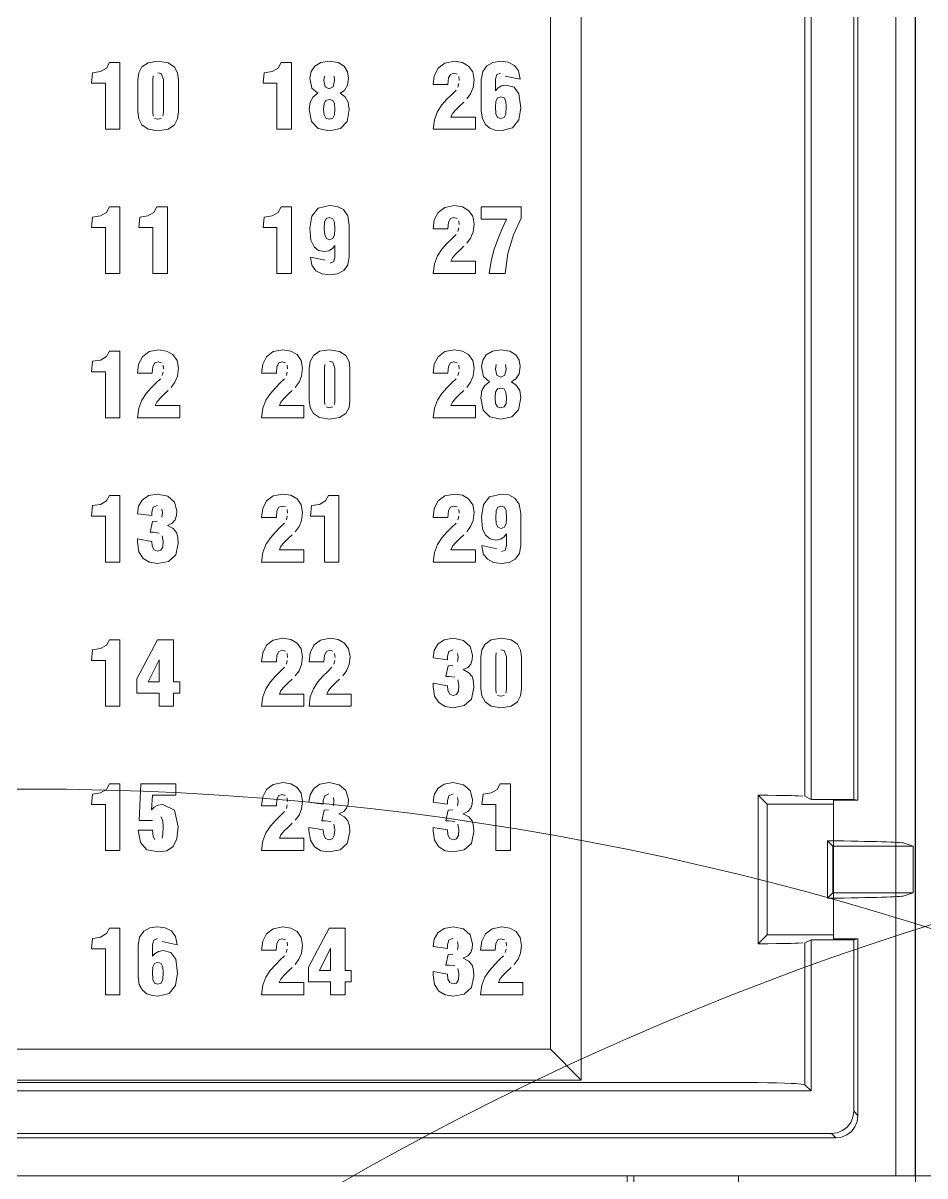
# Model space of a CAD drawing. Header units: millimetres. Extents: x -6000 to 26000, y -6000 to 26000.
# Drawn here: x 110.773 to 113.579, y -2318.069 to -2314.484 of the extents above; entities that cross this region are included whole.
import ezdxf

# ---------------------------------------------------------------- set-up
doc = ezdxf.new("R2010")
doc.units = ezdxf.units.MM
doc.header["$MEASUREMENT"] = 0
doc.layers.add('Чертеж и Рисунок_Ном._пера__7', color=7, linetype='Continuous', lineweight=15)

msp = doc.modelspace()

# ---------------------------------------------------------------- linework, layer by layer
at = {"layer": 'Чертеж и Рисунок_Ном._пера__7', "color": 7, "linetype": 'Continuous', "lineweight": 15}
for p, q in [((113.4891, -2318.069), (113.4891, -2311.4724)), ((113.5487, -2311.4724), (113.5487, -2318.069)), ((113.5494, -2311.4724), (113.5494, -2318.069)), ((113.5494, -2318.0272), (113.5494, -2311.4727)), ((113.2247, -2316.8979), (113.2247, -2312.3121)), ((113.3574, -2316.8979), (113.3574, -2312.3121)), ((113.3708, -2312.3094), (113.3708, -2316.9005)), ((113.2055, -2316.8883), (113.2055, -2312.3217)), ((112.4136, -2317.6751), (112.4136, -2313.7799)), ((112.5099, -2313.8763), (112.5099, -2317.7715)), ((113.0607, -2316.8849), (113.0885, -2316.9128)), ((113.0607, -2317.3471), (113.0607, -2316.8849)), ((113.2247, -2316.8979), (113.2055, -2316.8883)), ((113.3574, -2316.8979), (113.2247, -2316.8979)), ((113.2943, -2316.9005), (113.2943, -2316.9128)), ((113.3708, -2316.9005), (113.2943, -2316.9005)), ((113.3708, -2316.9005), (113.3574, -2316.8979)), ((113.0885, -2317.3192), (113.0885, -2316.9128)), ((113.0885, -2316.9128), (113.2943, -2316.9128)), ((113.2943, -2317.3192), (113.2943, -2316.9128)), ((113.2763, -2317.0266), (113.2763, -2317.2054)), ((113.2763, -2317.0266), (113.293, -2317.0433)), ((113.293, -2317.0433), (113.293, -2317.1887)), ((113.5421, -2317.0433), (113.293, -2317.0433)), ((113.5421, -2317.0433), (113.5143, -2317.0341)), ((113.5421, -2317.0433), (113.5421, -2317.1887)), ((113.2763, -2317.2054), (113.293, -2317.1887)), ((113.293, -2317.1887), (113.5421, -2317.1887)), ((113.5143, -2317.198), (113.5421, -2317.1887)), ((113.0607, -2317.3471), (113.0885, -2317.3192)), ((113.0885, -2317.3192), (113.2943, -2317.3192)), ((113.2247, -2317.3342), (113.2055, -2317.3438)), ((113.3574, -2317.3342), (113.2247, -2317.3342)), ((113.2247, -2317.8046), (113.2247, -2317.3342)), ((113.2943, -2317.3315), (113.2943, -2317.3192)), ((113.3708, -2317.3315), (113.2943, -2317.3315)), ((113.3708, -2317.3315), (113.3574, -2317.3342)), ((113.3574, -2317.868), (113.3574, -2317.3342)), ((113.3708, -2317.3315), (113.3708, -2317.8814)), ((113.2055, -2317.7854), (113.2055, -2317.3438)), ((109.0416, -2317.6751), (112.4136, -2317.6751)), ((112.4136, -2317.6751), (112.5099, -2317.7715)), ((112.997, -2317.7784), (108.4582, -2317.7784)), ((112.5099, -2317.7715), (108.9453, -2317.7715)), ((113.2055, -2317.7854), (113.2247, -2317.8046)), ((108.2305, -2317.8046), (113.2247, -2317.8046)), ((113.3708, -2317.8814), (113.3574, -2317.868)), ((108.1671, -2317.9373), (113.2881, -2317.9373)), ((113.3015, -2317.9507), (113.2881, -2317.9373)), ((113.3015, -2317.9507), (108.1537, -2317.9507)), ((107.9661, -2318.069), (113.4891, -2318.069)), ((112.8379, -2318.069), (108.6173, -2318.069)), ((108.6202, -2318.069), (112.6521, -2318.069)), ((112.6521, -2318.069), (112.6521, -2318.4237)), ((112.673, -2318.4098), (112.673, -2318.069)), ((112.8379, -2318.069), (112.9991, -2318.069)), ((112.9991, -2318.069), (113.5114, -2318.069)), ((112.9991, -2318.4098), (112.9991, -2318.069)), ((113.5114, -2318.069), (113.5494, -2318.069)), ((113.5494, -2318.069), (113.5143, -2318.069)), ((113.5487, -2318.069), (119.0716, -2318.069)), ((113.5494, -2318.069), (113.5494, -2334.5019))]:
    msp.add_line(p, q, dxfattribs=at)
at = {"layer": 'Чертеж и Рисунок_Ном._пера__7', "color": 7, "linetype": 'Continuous', "lineweight": 15, "flags": 128}
for points in [[(111.0289, -2314.8139), (111.0743, -2314.8139), (111.0743, -2314.6069), (111.0419, -2314.6069), (111.0325, -2314.6239)], [(111.1619, -2314.6074), (111.1427, -2314.6204)], [(111.1923, -2314.6025), (111.1619, -2314.6074)], [(111.224, -2314.6074), (111.1923, -2314.6025)], [(111.2436, -2314.6205), (111.224, -2314.6074)], [(111.5627, -2314.8139), (111.6081, -2314.8139), (111.6081, -2314.6069), (111.5757, -2314.6069), (111.5663, -2314.6239)], [(111.6993, -2314.6067), (111.6805, -2314.618), (111.6693, -2314.6347)], [(111.7256, -2314.6025), (111.6993, -2314.6067)], [(111.7536, -2314.6068), (111.7256, -2314.6025)], [(111.7723, -2314.6182), (111.7536, -2314.6068)], [(112.0848, -2314.6084), (112.0642, -2314.6242)], [(112.1151, -2314.6025), (112.0848, -2314.6084)], [(112.1397, -2314.6064), (112.1151, -2314.6025)], [(112.1592, -2314.6177), (112.1397, -2314.6064)], [(112.2582, -2314.6025), (112.2348, -2314.6059), (112.2158, -2314.6164)], [(112.2828, -2314.6056), (112.2582, -2314.6025)], [(112.3022, -2314.6153), (112.2828, -2314.6056)], [(111.0138, -2314.6347), (110.9889, -2314.6384), (110.9856, -2314.6711), (111.0289, -2314.6711), (111.0289, -2314.8139)], [(111.0325, -2314.6239), (111.0138, -2314.6347)], [(111.1326, -2314.6389), (111.1296, -2314.6605)], [(111.1427, -2314.6204), (111.1326, -2314.6389)], [(111.1918, -2314.6382), (111.2024, -2314.6407)], [(111.2024, -2314.6407), (111.2094, -2314.6596), (111.2094, -2314.7612), (111.2078, -2314.773)], [(111.2535, -2314.639), (111.2436, -2314.6205)], [(111.2535, -2314.7816), (111.2562, -2314.7601), (111.2562, -2314.6605), (111.2535, -2314.639)], [(111.5476, -2314.6347), (111.5227, -2314.6384), (111.5195, -2314.6711), (111.5627, -2314.6711), (111.5627, -2314.8139)], [(111.5663, -2314.6239), (111.5476, -2314.6347)], [(111.6693, -2314.6347), (111.6655, -2314.6549), (111.6717, -2314.6859)], [(111.7827, -2314.635), (111.7723, -2314.6182)], [(111.7859, -2314.6549), (111.7827, -2314.635)], [(112.0525, -2314.6474), (112.0488, -2314.6753), (112.0948, -2314.6753), (112.0967, -2314.6546), (112.1028, -2314.6433)], [(112.0642, -2314.6242), (112.0525, -2314.6474)], [(112.1028, -2314.6433), (112.113, -2314.6399)], [(112.113, -2314.6399), (112.1233, -2314.6427)], [(112.172, -2314.6358), (112.1592, -2314.6177)], [(112.1766, -2314.6602), (112.172, -2314.6358)], [(112.2031, -2314.6343), (112.1984, -2314.6602), (112.1984, -2314.7577), (112.202, -2314.782)], [(112.2158, -2314.6164), (112.2031, -2314.6343)], [(112.2432, -2314.6944), (112.2432, -2314.6582), (112.2468, -2314.6442)], [(112.2468, -2314.6442), (112.2582, -2314.6393)], [(112.2728, -2314.6485), (112.3194, -2314.6582), (112.3149, -2314.6326)], [(112.3149, -2314.6326), (112.3022, -2314.6153)], [(111.1296, -2314.6605), (111.1296, -2314.7601), (111.1326, -2314.7817), (111.1427, -2314.8004)], [(111.1775, -2314.773), (111.1764, -2314.7612), (111.1764, -2314.6596), (111.1775, -2314.6479)], [(111.7132, -2314.6818), (111.7091, -2314.6629), (111.711, -2314.6485)], [(111.7405, -2314.6485), (111.7423, -2314.6629), (111.7382, -2314.6818)], [(111.7728, -2314.6932), (111.7823, -2314.6774)], [(111.7823, -2314.6774), (111.7859, -2314.6549)], [(112.1289, -2314.6718), (112.1259, -2314.6829)], [(112.1284, -2314.6504), (112.1298, -2314.662)], [(112.1735, -2314.6845), (112.1766, -2314.6602)], [(112.2619, -2314.6789), (112.251, -2314.6853), (112.2432, -2314.6944)], [(112.2764, -2314.6764), (112.2619, -2314.6789)], [(112.3006, -2314.6829), (112.2764, -2314.6764)], [(111.6902, -2314.7021), (111.6754, -2314.7132), (111.6662, -2314.7296)], [(111.6717, -2314.6859), (111.6902, -2314.7021)], [(111.7382, -2314.6818), (111.7256, -2314.6882), (111.7132, -2314.6818)], [(111.7591, -2314.7021), (111.7728, -2314.6932)], [(111.7747, -2314.7132), (111.7591, -2314.7021)], [(111.7846, -2314.7295), (111.7747, -2314.7132)], [(112.1071, -2314.7057), (112.0918, -2314.7207)], [(112.1201, -2314.6926), (112.1071, -2314.7057)], [(112.1537, -2314.7197), (112.1654, -2314.7036)], [(112.1654, -2314.7036), (112.1735, -2314.6845)], [(112.2432, -2314.7445), (112.2443, -2314.7272), (112.2492, -2314.7164), (112.2594, -2314.7127), (112.2698, -2314.7164)], [(112.2698, -2314.7164), (112.275, -2314.7274)], [(112.3159, -2314.7036), (112.3006, -2314.6829)], [(112.3151, -2314.7851), (112.3212, -2314.7471), (112.3159, -2314.7036)], [(111.6662, -2314.7296), (111.6631, -2314.753), (111.6702, -2314.7899)], [(111.7079, -2314.7524), (111.7094, -2314.7343)], [(111.7094, -2314.7696), (111.7079, -2314.7524)], [(111.7094, -2314.7343), (111.7148, -2314.7245), (111.7256, -2314.7215)], [(111.7256, -2314.7215), (111.7362, -2314.7245)], [(111.7362, -2314.7245), (111.7417, -2314.7344), (111.7432, -2314.7524)], [(111.7432, -2314.7524), (111.7418, -2314.7696)], [(111.781, -2314.7898), (111.788, -2314.7524), (111.7846, -2314.7295)], [(112.0762, -2314.7384), (112.0624, -2314.7593)], [(112.0918, -2314.7207), (112.0762, -2314.7384)], [(112.1191, -2314.7531), (112.1318, -2314.7409)], [(112.1318, -2314.7409), (112.1442, -2314.7294)], [(112.2444, -2314.7661), (112.2432, -2314.7445)], [(112.275, -2314.7274), (112.2764, -2314.7447)], [(112.2764, -2314.7447), (112.2751, -2314.7666)], [(111.2024, -2314.7802), (111.1918, -2314.7827), (111.182, -2314.7802)], [(111.2436, -2314.8003), (111.2535, -2314.7816)], [(111.7148, -2314.7797), (111.7094, -2314.7696)], [(111.7364, -2314.7797), (111.7256, -2314.783), (111.7148, -2314.7797)], [(111.7418, -2314.7696), (111.7364, -2314.7797)], [(112.0488, -2314.8139), (112.1802, -2314.8139), (112.1802, -2314.776), (112.1042, -2314.776), (112.109, -2314.7651)], [(112.0526, -2314.7843), (112.0488, -2314.8139)], [(112.0624, -2314.7593), (112.0526, -2314.7843)], [(112.109, -2314.7651), (112.1191, -2314.7531)], [(112.202, -2314.782), (112.2116, -2314.7993)], [(112.2493, -2314.7774), (112.2444, -2314.7661)], [(112.2594, -2314.7807), (112.2493, -2314.7774)], [(112.27, -2314.7776), (112.2594, -2314.7807)], [(112.2751, -2314.7666), (112.27, -2314.7776)], [(112.2953, -2314.8096), (112.3151, -2314.7851)], [(111.1427, -2314.8004), (111.1619, -2314.8135)], [(111.1619, -2314.8135), (111.1923, -2314.8184)], [(111.1923, -2314.8184), (111.224, -2314.8134)], [(111.224, -2314.8134), (111.2436, -2314.8003)], [(111.6702, -2314.7899), (111.6911, -2314.8114)], [(111.6911, -2314.8114), (111.7256, -2314.8184)], [(111.7256, -2314.8184), (111.7601, -2314.8114)], [(111.7601, -2314.8114), (111.781, -2314.7898)], [(112.2116, -2314.7993), (112.2255, -2314.8105), (112.242, -2314.8165), (112.2594, -2314.8184)], [(112.2594, -2314.8184), (112.2953, -2314.8096)], [(111.0325, -2315.0725), (111.0138, -2315.0833)], [(111.0289, -2315.2626), (111.0743, -2315.2626), (111.0743, -2315.0555), (111.0419, -2315.0555), (111.0325, -2315.0725)], [(111.18, -2315.0725), (111.1613, -2315.0833)], [(111.1764, -2315.2626), (111.2218, -2315.2626), (111.2218, -2315.0555), (111.1894, -2315.0555), (111.18, -2315.0725)], [(111.5663, -2315.0725), (111.5476, -2315.0833)], [(111.5627, -2315.2626), (111.6081, -2315.2626), (111.6081, -2315.0555), (111.5757, -2315.0555), (111.5663, -2315.0725)], [(111.7264, -2315.0511), (111.6909, -2315.0597), (111.6713, -2315.084)], [(111.7501, -2315.0541), (111.7264, -2315.0511)], [(111.783, -2315.0828), (111.7697, -2315.064), (111.7501, -2315.0541)], [(112.0642, -2315.0728), (112.0525, -2315.096)], [(112.0848, -2315.057), (112.0642, -2315.0728)], [(112.1151, -2315.0511), (112.0848, -2315.057)], [(112.1397, -2315.055), (112.1151, -2315.0511)], [(112.1592, -2315.0663), (112.1397, -2315.055)], [(112.172, -2315.0844), (112.1592, -2315.0663)], [(112.2987, -2315.1424), (112.3227, -2315.09), (112.3227, -2315.0555), (112.1978, -2315.0555), (112.1978, -2315.0935), (112.2776, -2315.0935), (112.2618, -2315.1274)], [(111.0138, -2315.0833), (110.9889, -2315.0871), (110.9856, -2315.1197), (111.0289, -2315.1197), (111.0289, -2315.2626)], [(111.1613, -2315.0833), (111.1364, -2315.0871), (111.1332, -2315.1197), (111.1764, -2315.1197), (111.1764, -2315.2626)], [(111.5476, -2315.0833), (111.5227, -2315.0871), (111.5195, -2315.1197), (111.5627, -2315.1197), (111.5627, -2315.2626)], [(111.6713, -2315.084), (111.6652, -2315.1218), (111.6687, -2315.1589)], [(111.71, -2315.125), (111.7111, -2315.1031)], [(111.7111, -2315.1031), (111.716, -2315.0919)], [(111.716, -2315.0919), (111.7264, -2315.0888)], [(111.7264, -2315.0888), (111.7367, -2315.0921)], [(111.7367, -2315.0921), (111.7418, -2315.1033)], [(111.7418, -2315.1033), (111.7432, -2315.125)], [(111.7833, -2315.2361), (111.788, -2315.2104), (111.788, -2315.1121), (111.783, -2315.0828)], [(112.0525, -2315.096), (112.0488, -2315.1239), (112.0948, -2315.1239), (112.0967, -2315.1032), (112.1028, -2315.0919)], [(112.1028, -2315.0919), (112.113, -2315.0885)], [(112.113, -2315.0885), (112.1233, -2315.0913)], [(112.1284, -2315.099), (112.1298, -2315.1106)], [(112.1766, -2315.1088), (112.172, -2315.0844)], [(112.1735, -2315.1331), (112.1766, -2315.1088)], [(111.7114, -2315.1427), (111.71, -2315.125)], [(111.7264, -2315.1583), (111.7165, -2315.1542), (111.7114, -2315.1427)], [(111.7418, -2315.1427), (111.7367, -2315.1542)], [(111.7432, -2315.125), (111.7418, -2315.1427)], [(112.1201, -2315.1412), (112.1071, -2315.1543)], [(112.1289, -2315.1204), (112.1259, -2315.1315)], [(112.1654, -2315.1522), (112.1735, -2315.1331)], [(112.2618, -2315.1274), (112.2486, -2315.1588)], [(112.2817, -2315.2007), (112.2987, -2315.1424)], [(111.6687, -2315.1589), (111.6784, -2315.1793)], [(111.6784, -2315.1793), (111.6925, -2315.1909)], [(111.7367, -2315.1542), (111.7264, -2315.1583)], [(111.7354, -2315.1848), (111.7432, -2315.1754), (111.7432, -2315.2113), (111.7395, -2315.2253)], [(112.0918, -2315.1694), (112.0762, -2315.187)], [(112.1071, -2315.1543), (112.0918, -2315.1694)], [(112.1318, -2315.1895), (112.1442, -2315.178)], [(112.1537, -2315.1683), (112.1654, -2315.1522)], [(112.2486, -2315.1588), (112.2379, -2315.1901)], [(111.6667, -2315.2113), (111.6712, -2315.2369), (111.6839, -2315.2542)], [(111.7133, -2315.221), (111.6667, -2315.2113)], [(111.6925, -2315.1909), (111.7097, -2315.1945)], [(111.7097, -2315.1945), (111.7244, -2315.1918)], [(111.7244, -2315.1918), (111.7354, -2315.1848)], [(112.0488, -2315.2626), (112.1802, -2315.2626), (112.1802, -2315.2246), (112.1042, -2315.2246), (112.109, -2315.2137)], [(112.0624, -2315.2079), (112.0526, -2315.2329)], [(112.0762, -2315.187), (112.0624, -2315.2079)], [(112.109, -2315.2137), (112.1191, -2315.2017)], [(112.1191, -2315.2017), (112.1318, -2315.1895)], [(112.2379, -2315.1901), (112.2295, -2315.2238)], [(112.2732, -2315.2626), (112.2817, -2315.2007)], [(111.6839, -2315.2542), (111.7033, -2315.2639)], [(111.7395, -2315.2253), (111.7279, -2315.2302)], [(111.7513, -2315.2638), (111.7704, -2315.2537)], [(111.7704, -2315.2537), (111.7833, -2315.2361)], [(112.0526, -2315.2329), (112.0488, -2315.2626)], [(112.2295, -2315.2238), (112.2235, -2315.2626), (112.2732, -2315.2626)], [(111.7033, -2315.2639), (111.7279, -2315.267), (111.7513, -2315.2638)], [(111.0289, -2315.7112), (111.0743, -2315.7112), (111.0743, -2315.5042), (111.0419, -2315.5042), (111.0325, -2315.5211)], [(111.1647, -2315.5056), (111.1441, -2315.5214)], [(111.195, -2315.4997), (111.1647, -2315.5056)], [(111.2196, -2315.5036), (111.195, -2315.4997)], [(111.2391, -2315.5149), (111.2196, -2315.5036)], [(111.551, -2315.5056), (111.5304, -2315.5214)], [(111.5813, -2315.4997), (111.551, -2315.5056)], [(111.6059, -2315.5036), (111.5813, -2315.4997)], [(111.6254, -2315.5149), (111.6059, -2315.5036)], [(111.6957, -2315.5046), (111.6765, -2315.5176)], [(111.7262, -2315.4997), (111.6957, -2315.5046)], [(111.7579, -2315.5047), (111.7262, -2315.4997)], [(111.7774, -2315.5177), (111.7579, -2315.5047)], [(112.0848, -2315.5056), (112.0642, -2315.5214)], [(112.1151, -2315.4997), (112.0848, -2315.5056)], [(112.1397, -2315.5036), (112.1151, -2315.4997)], [(112.1592, -2315.5149), (112.1397, -2315.5036)], [(112.2331, -2315.5039), (112.2143, -2315.5153), (112.2031, -2315.5319)], [(112.2594, -2315.4997), (112.2331, -2315.5039)], [(112.2874, -2315.504), (112.2594, -2315.4997)], [(112.3061, -2315.5155), (112.2874, -2315.504)], [(111.0138, -2315.5319), (110.9889, -2315.5357), (110.9856, -2315.5683), (111.0289, -2315.5683), (111.0289, -2315.7112)], [(111.0325, -2315.5211), (111.0138, -2315.5319)], [(111.1324, -2315.5446), (111.1287, -2315.5725), (111.1747, -2315.5725), (111.1766, -2315.5518), (111.1827, -2315.5405)], [(111.1441, -2315.5214), (111.1324, -2315.5446)], [(111.1827, -2315.5405), (111.1929, -2315.5371)], [(111.1929, -2315.5371), (111.2032, -2315.5399)], [(111.2519, -2315.533), (111.2391, -2315.5149)], [(111.2565, -2315.5574), (111.2519, -2315.533)], [(111.5187, -2315.5446), (111.515, -2315.5725), (111.561, -2315.5725), (111.5629, -2315.5518), (111.569, -2315.5405)], [(111.5304, -2315.5214), (111.5187, -2315.5446)], [(111.569, -2315.5405), (111.5792, -2315.5371)], [(111.5792, -2315.5371), (111.5895, -2315.5399)], [(111.6382, -2315.533), (111.6254, -2315.5149)], [(111.6428, -2315.5574), (111.6382, -2315.533)], [(111.6664, -2315.5362), (111.6634, -2315.5578)], [(111.6765, -2315.5176), (111.6664, -2315.5362)], [(111.7256, -2315.5354), (111.7362, -2315.5379)], [(111.7362, -2315.5379), (111.7432, -2315.5569), (111.7432, -2315.6584), (111.7417, -2315.6702)], [(111.7873, -2315.5362), (111.7774, -2315.5177)], [(111.7873, -2315.6788), (111.7901, -2315.6573), (111.7901, -2315.5578), (111.7873, -2315.5362)], [(112.0525, -2315.5446), (112.0488, -2315.5725), (112.0948, -2315.5725), (112.0967, -2315.5518), (112.1028, -2315.5405)], [(112.0642, -2315.5214), (112.0525, -2315.5446)], [(112.1028, -2315.5405), (112.113, -2315.5371)], [(112.113, -2315.5371), (112.1233, -2315.5399)], [(112.172, -2315.533), (112.1592, -2315.5149)], [(112.1766, -2315.5574), (112.172, -2315.533)], [(112.2031, -2315.5319), (112.1993, -2315.5521), (112.2055, -2315.5831)], [(112.3165, -2315.5322), (112.3061, -2315.5155)], [(112.3197, -2315.5521), (112.3165, -2315.5322)], [(111.2088, -2315.569), (111.2058, -2315.5801)], [(111.2083, -2315.5476), (111.2097, -2315.5592)], [(111.2534, -2315.5818), (111.2565, -2315.5574)], [(111.5951, -2315.569), (111.5921, -2315.5801)], [(111.5946, -2315.5476), (111.596, -2315.5592)], [(111.6397, -2315.5818), (111.6428, -2315.5574)], [(111.6634, -2315.5578), (111.6634, -2315.6573), (111.6664, -2315.6789), (111.6765, -2315.6976)], [(111.7113, -2315.6702), (111.7103, -2315.6584), (111.7103, -2315.5569), (111.7113, -2315.5451)], [(112.1289, -2315.569), (112.1259, -2315.5801)], [(112.1284, -2315.5476), (112.1298, -2315.5592)], [(112.1735, -2315.5818), (112.1766, -2315.5574)], [(112.247, -2315.5791), (112.2429, -2315.5601), (112.2448, -2315.5457)], [(112.2743, -2315.5457), (112.2762, -2315.5601), (112.272, -2315.5791)], [(112.3066, -2315.5904), (112.3161, -2315.5746)], [(112.3161, -2315.5746), (112.3197, -2315.5521)], [(111.187, -2315.6029), (111.1717, -2315.618)], [(111.2, -2315.5898), (111.187, -2315.6029)], [(111.2336, -2315.6169), (111.2453, -2315.6008)], [(111.2453, -2315.6008), (111.2534, -2315.5818)], [(111.5733, -2315.6029), (111.558, -2315.618)], [(111.5863, -2315.5898), (111.5733, -2315.6029)], [(111.6199, -2315.6169), (111.6316, -2315.6008)], [(111.6316, -2315.6008), (111.6397, -2315.5818)], [(112.1071, -2315.6029), (112.0918, -2315.618)], [(112.1201, -2315.5898), (112.1071, -2315.6029)], [(112.1537, -2315.6169), (112.1654, -2315.6008)], [(112.1654, -2315.6008), (112.1735, -2315.5818)], [(112.224, -2315.5993), (112.2092, -2315.6105), (112.2, -2315.6268)], [(112.2055, -2315.5831), (112.224, -2315.5993)], [(112.272, -2315.5791), (112.2594, -2315.5854), (112.247, -2315.5791)], [(112.2929, -2315.5993), (112.3066, -2315.5904)], [(112.3086, -2315.6104), (112.2929, -2315.5993)], [(112.3184, -2315.6267), (112.3086, -2315.6104)], [(111.1561, -2315.6356), (111.1423, -2315.6565)], [(111.1717, -2315.618), (111.1561, -2315.6356)], [(111.199, -2315.6503), (111.2117, -2315.6381)], [(111.2117, -2315.6381), (111.2241, -2315.6266)], [(111.5424, -2315.6356), (111.5286, -2315.6565)], [(111.558, -2315.618), (111.5424, -2315.6356)], [(111.5853, -2315.6503), (111.598, -2315.6381)], [(111.598, -2315.6381), (111.6104, -2315.6266)], [(112.0762, -2315.6356), (112.0624, -2315.6565)], [(112.0918, -2315.618), (112.0762, -2315.6356)], [(112.1191, -2315.6503), (112.1318, -2315.6381)], [(112.1318, -2315.6381), (112.1442, -2315.6266)], [(112.2, -2315.6268), (112.197, -2315.6502), (112.204, -2315.6872)], [(112.2417, -2315.6496), (112.2432, -2315.6315)], [(112.2432, -2315.6315), (112.2486, -2315.6217), (112.2594, -2315.6187)], [(112.2594, -2315.6187), (112.27, -2315.6217)], [(112.27, -2315.6217), (112.2755, -2315.6317), (112.277, -2315.6496)], [(112.3148, -2315.687), (112.3218, -2315.6496), (112.3184, -2315.6267)], [(111.1287, -2315.7112), (111.2601, -2315.7112), (111.2601, -2315.6732), (111.1841, -2315.6732), (111.1889, -2315.6623)], [(111.1325, -2315.6815), (111.1287, -2315.7112)], [(111.1423, -2315.6565), (111.1325, -2315.6815)], [(111.1889, -2315.6623), (111.199, -2315.6503)], [(111.515, -2315.7112), (111.6464, -2315.7112), (111.6464, -2315.6732), (111.5704, -2315.6732), (111.5752, -2315.6623)], [(111.5188, -2315.6815), (111.515, -2315.7112)], [(111.5286, -2315.6565), (111.5188, -2315.6815)], [(111.5752, -2315.6623), (111.5853, -2315.6503)], [(111.7362, -2315.6774), (111.7256, -2315.6799), (111.7158, -2315.6774)], [(111.7774, -2315.6975), (111.7873, -2315.6788)], [(112.0488, -2315.7112), (112.1802, -2315.7112), (112.1802, -2315.6732), (112.1042, -2315.6732), (112.109, -2315.6623)], [(112.0526, -2315.6815), (112.0488, -2315.7112)], [(112.0624, -2315.6565), (112.0526, -2315.6815)], [(112.109, -2315.6623), (112.1191, -2315.6503)], [(112.2432, -2315.6669), (112.2417, -2315.6496)], [(112.2486, -2315.677), (112.2432, -2315.6669)], [(112.2702, -2315.677), (112.2594, -2315.6802), (112.2486, -2315.677)], [(112.2756, -2315.6669), (112.2702, -2315.677)], [(112.277, -2315.6496), (112.2756, -2315.6669)], [(111.6765, -2315.6976), (111.6957, -2315.7107)], [(111.6957, -2315.7107), (111.7262, -2315.7156)], [(111.7262, -2315.7156), (111.7579, -2315.7106)], [(111.7579, -2315.7106), (111.7774, -2315.6975)], [(112.204, -2315.6872), (112.2249, -2315.7087)], [(112.2249, -2315.7087), (112.2594, -2315.7156)], [(112.2594, -2315.7156), (112.2939, -2315.7086)], [(112.2939, -2315.7086), (112.3148, -2315.687)], [(111.0325, -2315.9697), (111.0138, -2315.9805)], [(111.0289, -2316.1598), (111.0743, -2316.1598), (111.0743, -2315.9528), (111.0419, -2315.9528), (111.0325, -2315.9697)], [(111.1433, -2315.967), (111.132, -2315.9865), (111.1284, -2316.0096), (111.1732, -2316.0155)], [(111.1628, -2315.9534), (111.1433, -2315.967)], [(111.1915, -2315.9484), (111.1628, -2315.9534)], [(111.2228, -2315.955), (111.1915, -2315.9484)], [(111.2437, -2315.9734), (111.2228, -2315.955)], [(111.5304, -2315.97), (111.5187, -2315.9932)], [(111.551, -2315.9542), (111.5304, -2315.97)], [(111.5813, -2315.9484), (111.551, -2315.9542)], [(111.6059, -2315.9522), (111.5813, -2315.9484)], [(111.6254, -2315.9635), (111.6059, -2315.9522)], [(111.6382, -2315.9816), (111.6254, -2315.9635)], [(111.7138, -2315.9697), (111.6951, -2315.9805)], [(111.7103, -2316.1598), (111.7556, -2316.1598), (111.7556, -2315.9528), (111.7232, -2315.9528), (111.7138, -2315.9697)], [(112.0642, -2315.97), (112.0525, -2315.9932)], [(112.0848, -2315.9542), (112.0642, -2315.97)], [(112.1151, -2315.9484), (112.0848, -2315.9542)], [(112.1397, -2315.9522), (112.1151, -2315.9484)], [(112.1592, -2315.9635), (112.1397, -2315.9522)], [(112.172, -2315.9816), (112.1592, -2315.9635)], [(112.2602, -2315.9484), (112.2247, -2315.9569), (112.2051, -2315.9812)], [(112.2839, -2315.9513), (112.2602, -2315.9484)], [(112.3168, -2315.98), (112.3035, -2315.9613), (112.2839, -2315.9513)], [(111.0138, -2315.9805), (110.9889, -2315.9843), (110.9856, -2316.017), (111.0289, -2316.017), (111.0289, -2316.1598)], [(111.1732, -2316.0155), (111.1732, -2316.0043), (111.1779, -2315.9895)], [(111.1779, -2315.9895), (111.1906, -2315.984)], [(111.2049, -2315.9954), (111.2065, -2316.0061), (111.2049, -2316.0204)], [(111.2512, -2316.0011), (111.2437, -2315.9734)], [(111.2501, -2316.0155), (111.2512, -2316.0011)], [(111.5187, -2315.9932), (111.515, -2316.0211), (111.561, -2316.0211), (111.5629, -2316.0004), (111.569, -2315.9891)], [(111.569, -2315.9891), (111.5792, -2315.9857)], [(111.5792, -2315.9857), (111.5895, -2315.9885)], [(111.5946, -2315.9962), (111.596, -2316.0078)], [(111.6428, -2316.0061), (111.6382, -2315.9816)], [(111.6397, -2316.0304), (111.6428, -2316.0061)], [(111.6951, -2315.9805), (111.6702, -2315.9843), (111.667, -2316.017), (111.7103, -2316.017), (111.7103, -2316.1598)], [(112.0525, -2315.9932), (112.0488, -2316.0211), (112.0948, -2316.0211), (112.0967, -2316.0004), (112.1028, -2315.9891)], [(112.1028, -2315.9891), (112.113, -2315.9857)], [(112.113, -2315.9857), (112.1233, -2315.9885)], [(112.1284, -2315.9962), (112.1298, -2316.0078)], [(112.1766, -2316.0061), (112.172, -2315.9816)], [(112.1735, -2316.0304), (112.1766, -2316.0061)], [(112.2051, -2315.9812), (112.199, -2316.019), (112.2025, -2316.0561)], [(112.2438, -2316.0223), (112.2449, -2316.0003)], [(112.2449, -2316.0003), (112.2498, -2315.9891)], [(112.2498, -2315.9891), (112.2602, -2315.986)], [(112.2602, -2315.986), (112.2705, -2315.9893)], [(112.2705, -2315.9893), (112.2756, -2316.0006)], [(112.2756, -2316.0006), (112.277, -2316.0223)], [(112.3171, -2316.1334), (112.3218, -2316.1077), (112.3218, -2316.0093), (112.3168, -2315.98)], [(111.1899, -2316.033), (111.1756, -2316.034), (111.1685, -2316.0673), (111.1788, -2316.0673), (111.1965, -2316.0696)], [(111.2218, -2316.0458), (111.2368, -2316.0388)], [(111.2368, -2316.0388), (111.2458, -2316.0284)], [(111.2458, -2316.0284), (111.2501, -2316.0155)], [(111.5863, -2316.0385), (111.5733, -2316.0515)], [(111.5951, -2316.0176), (111.5921, -2316.0287)], [(111.6316, -2316.0494), (111.6397, -2316.0304)], [(112.1201, -2316.0385), (112.1071, -2316.0515)], [(112.1289, -2316.0176), (112.1259, -2316.0287)], [(112.1654, -2316.0494), (112.1735, -2316.0304)], [(112.2452, -2316.0399), (112.2438, -2316.0223)], [(112.2602, -2316.0555), (112.2503, -2316.0514), (112.2452, -2316.0399)], [(112.2756, -2316.0399), (112.2705, -2316.0514)], [(112.277, -2316.0223), (112.2756, -2316.0399)], [(111.206, -2316.078), (111.2088, -2316.095)], [(111.2395, -2316.0554), (111.2218, -2316.0458)], [(111.2498, -2316.0675), (111.2395, -2316.0554)], [(111.2545, -2316.0827), (111.2498, -2316.0675)], [(111.558, -2316.0666), (111.5424, -2316.0842)], [(111.5733, -2316.0515), (111.558, -2316.0666)], [(111.598, -2316.0867), (111.6104, -2316.0752)], [(111.6199, -2316.0655), (111.6316, -2316.0494)], [(112.0918, -2316.0666), (112.0762, -2316.0842)], [(112.1071, -2316.0515), (112.0918, -2316.0666)], [(112.1318, -2316.0867), (112.1442, -2316.0752)], [(112.1537, -2316.0655), (112.1654, -2316.0494)], [(112.2025, -2316.0561), (112.2122, -2316.0765)], [(112.2122, -2316.0765), (112.2263, -2316.0881)], [(112.2705, -2316.0514), (112.2602, -2316.0555)], [(112.2692, -2316.082), (112.277, -2316.0726), (112.277, -2316.1085), (112.2733, -2316.1225)], [(111.1748, -2316.1108), (111.1732, -2316.0959), (111.1284, -2316.0879), (111.1284, -2316.0982), (111.1331, -2316.1279)], [(111.1804, -2316.1219), (111.1748, -2316.1108)], [(111.2088, -2316.095), (111.2073, -2316.1131), (111.2017, -2316.1232)], [(111.2478, -2316.1376), (111.2556, -2316.1018)], [(111.2556, -2316.1018), (111.2545, -2316.0827)], [(111.515, -2316.1598), (111.6464, -2316.1598), (111.6464, -2316.1218), (111.5704, -2316.1218), (111.5752, -2316.1109)], [(111.5286, -2316.1052), (111.5188, -2316.1301)], [(111.5424, -2316.0842), (111.5286, -2316.1052)], [(111.5752, -2316.1109), (111.5853, -2316.0989)], [(111.5853, -2316.0989), (111.598, -2316.0867)], [(112.0488, -2316.1598), (112.1802, -2316.1598), (112.1802, -2316.1218), (112.1042, -2316.1218), (112.109, -2316.1109)], [(112.0624, -2316.1052), (112.0526, -2316.1301)], [(112.0762, -2316.0842), (112.0624, -2316.1052)], [(112.109, -2316.1109), (112.1191, -2316.0989)], [(112.1191, -2316.0989), (112.1318, -2316.0867)], [(112.2005, -2316.1085), (112.205, -2316.1341), (112.2177, -2316.1514)], [(112.2471, -2316.1183), (112.2005, -2316.1085)], [(112.2263, -2316.0881), (112.2435, -2316.0918)], [(112.2435, -2316.0918), (112.2582, -2316.089)], [(112.2582, -2316.089), (112.2692, -2316.082)], [(111.1331, -2316.1279), (111.1461, -2316.1484)], [(111.1461, -2316.1484), (111.1658, -2316.1604)], [(111.1909, -2316.1262), (111.1804, -2316.1219)], [(111.2017, -2316.1232), (111.1909, -2316.1262)], [(111.2256, -2316.1578), (111.2478, -2316.1376)], [(111.5188, -2316.1301), (111.515, -2316.1598)], [(112.0526, -2316.1301), (112.0488, -2316.1598)], [(112.2733, -2316.1225), (112.2617, -2316.1274)], [(112.2851, -2316.161), (112.3042, -2316.1509)], [(112.3042, -2316.1509), (112.3171, -2316.1334)], [(111.1658, -2316.1604), (111.1909, -2316.1642)], [(111.1909, -2316.1642), (111.2256, -2316.1578)], [(112.2177, -2316.1514), (112.2371, -2316.1611)], [(112.2371, -2316.1611), (112.2617, -2316.1642), (112.2851, -2316.161)], [(111.0288, -2316.6084), (111.0741, -2316.6084), (111.0741, -2316.4014), (111.0417, -2316.4014), (111.0323, -2316.4183)], [(111.5813, -2316.397), (111.551, -2316.4028)], [(111.6059, -2316.4008), (111.5813, -2316.397)], [(111.6254, -2316.4121), (111.6059, -2316.4008)], [(111.7288, -2316.397), (111.6985, -2316.4028)], [(111.7534, -2316.4008), (111.7288, -2316.397)], [(111.7729, -2316.4121), (111.7534, -2316.4008)], [(112.0829, -2316.402), (112.0634, -2316.4156)], [(112.1116, -2316.397), (112.0829, -2316.402)], [(112.1429, -2316.4036), (112.1116, -2316.397)], [(112.2295, -2316.4018), (112.2103, -2316.4148)], [(112.26, -2316.397), (112.2295, -2316.4018)], [(112.2917, -2316.4019), (112.26, -2316.397)], [(112.3112, -2316.4149), (112.2917, -2316.4019)], [(111.0137, -2316.4291), (110.9887, -2316.4329), (110.9855, -2316.4656), (111.0288, -2316.4656), (111.0288, -2316.6084)], [(111.0323, -2316.4183), (111.0137, -2316.4291)], [(111.5187, -2316.4418), (111.515, -2316.4697), (111.561, -2316.4697), (111.5629, -2316.449), (111.569, -2316.4377)], [(111.5304, -2316.4186), (111.5187, -2316.4418)], [(111.551, -2316.4028), (111.5304, -2316.4186)], [(111.569, -2316.4377), (111.5792, -2316.4344)], [(111.5792, -2316.4344), (111.5895, -2316.4371)], [(111.6382, -2316.4302), (111.6254, -2316.4121)], [(111.6428, -2316.4547), (111.6382, -2316.4302)], [(111.6662, -2316.4418), (111.6626, -2316.4697), (111.7085, -2316.4697), (111.7104, -2316.449), (111.7165, -2316.4377)], [(111.6779, -2316.4186), (111.6662, -2316.4418)], [(111.6985, -2316.4028), (111.6779, -2316.4186)], [(111.7165, -2316.4377), (111.7268, -2316.4344)], [(111.7268, -2316.4344), (111.737, -2316.4371)], [(111.7857, -2316.4302), (111.7729, -2316.4121)], [(111.7903, -2316.4547), (111.7857, -2316.4302)], [(112.0634, -2316.4156), (112.0521, -2316.4351), (112.0485, -2316.4582), (112.0933, -2316.4641)], [(112.098, -2316.4381), (112.1107, -2316.4326)], [(112.1638, -2316.422), (112.1429, -2316.4036)], [(112.1713, -2316.4497), (112.1638, -2316.422)], [(112.2002, -2316.4334), (112.1972, -2316.455)], [(112.2103, -2316.4148), (112.2002, -2316.4334)], [(112.2594, -2316.4326), (112.27, -2316.4351)], [(112.27, -2316.4351), (112.277, -2316.4541), (112.277, -2316.5557), (112.2755, -2316.5674)], [(112.3211, -2316.4335), (112.3112, -2316.4149)], [(112.3211, -2316.576), (112.3239, -2316.5545), (112.3239, -2316.455), (112.3211, -2316.4335)], [(111.5951, -2316.4662), (111.5921, -2316.4773)], [(111.5946, -2316.4448), (111.596, -2316.4564)], [(111.6397, -2316.479), (111.6428, -2316.4547)], [(111.7426, -2316.4662), (111.7396, -2316.4773)], [(111.7421, -2316.4448), (111.7435, -2316.4564)], [(111.7873, -2316.479), (111.7903, -2316.4547)], [(112.0933, -2316.4641), (112.0933, -2316.4529), (112.098, -2316.4381)], [(112.125, -2316.444), (112.1266, -2316.4547), (112.125, -2316.469)], [(112.1659, -2316.477), (112.1702, -2316.4641)], [(112.1702, -2316.4641), (112.1713, -2316.4497)], [(112.1972, -2316.455), (112.1972, -2316.5545), (112.2002, -2316.5761), (112.2103, -2316.5948)], [(112.2451, -2316.5674), (112.2441, -2316.5557), (112.2441, -2316.4541), (112.2451, -2316.4424)], [(111.5733, -2316.5002), (111.558, -2316.5152)], [(111.5863, -2316.4871), (111.5733, -2316.5002)], [(111.6199, -2316.5142), (111.6316, -2316.4981)], [(111.6316, -2316.4981), (111.6397, -2316.479)], [(111.7209, -2316.5002), (111.7056, -2316.5152)], [(111.7338, -2316.4871), (111.7209, -2316.5002)], [(111.7674, -2316.5142), (111.7791, -2316.4981)], [(111.7791, -2316.4981), (111.7873, -2316.479)], [(112.11, -2316.4816), (112.0957, -2316.4826), (112.0886, -2316.5159), (112.0989, -2316.5159), (112.1166, -2316.5182)], [(112.1419, -2316.4944), (112.1569, -2316.4874)], [(112.1596, -2316.504), (112.1419, -2316.4944)], [(112.1569, -2316.4874), (112.1659, -2316.477)], [(112.1699, -2316.5161), (112.1596, -2316.504)], [(111.5424, -2316.5328), (111.5286, -2316.5538)], [(111.558, -2316.5152), (111.5424, -2316.5328)], [(111.5853, -2316.5475), (111.598, -2316.5353)], [(111.598, -2316.5353), (111.6104, -2316.5238)], [(111.6899, -2316.5328), (111.6761, -2316.5538)], [(111.7056, -2316.5152), (111.6899, -2316.5328)], [(111.7328, -2316.5475), (111.7455, -2316.5353)], [(111.7455, -2316.5353), (111.7579, -2316.5238)], [(112.0949, -2316.5594), (112.0933, -2316.5445), (112.0485, -2316.5365), (112.0485, -2316.5468), (112.0532, -2316.5765)], [(112.1289, -2316.5436), (112.1274, -2316.5618), (112.1218, -2316.5718)], [(112.1261, -2316.5266), (112.1289, -2316.5436)], [(112.1746, -2316.5313), (112.1699, -2316.5161)], [(112.1758, -2316.5504), (112.1746, -2316.5313)], [(111.515, -2316.6084), (111.6464, -2316.6084), (111.6464, -2316.5704), (111.5704, -2316.5704), (111.5752, -2316.5595)], [(111.5188, -2316.5787), (111.515, -2316.6084)], [(111.5286, -2316.5538), (111.5188, -2316.5787)], [(111.5752, -2316.5595), (111.5853, -2316.5475)], [(111.6626, -2316.6084), (111.7939, -2316.6084), (111.7939, -2316.5704), (111.7179, -2316.5704), (111.7227, -2316.5595)], [(111.6663, -2316.5787), (111.6626, -2316.6084)], [(111.6761, -2316.5538), (111.6663, -2316.5787)], [(111.7227, -2316.5595), (111.7328, -2316.5475)], [(112.0532, -2316.5765), (112.0662, -2316.597)], [(112.1005, -2316.5705), (112.0949, -2316.5594)], [(112.111, -2316.5748), (112.1005, -2316.5705)], [(112.1218, -2316.5718), (112.111, -2316.5748)], [(112.1679, -2316.5862), (112.1758, -2316.5504)], [(112.27, -2316.5747), (112.2594, -2316.5772), (112.2496, -2316.5747)], [(112.3112, -2316.5947), (112.3211, -2316.576)], [(112.0662, -2316.597), (112.0859, -2316.609)], [(112.0859, -2316.609), (112.111, -2316.6128)], [(112.111, -2316.6128), (112.1457, -2316.6064)], [(112.1457, -2316.6064), (112.1679, -2316.5862)], [(112.2103, -2316.5948), (112.2295, -2316.6079)], [(112.2295, -2316.6079), (112.26, -2316.6128)], [(112.26, -2316.6128), (112.2917, -2316.6078)], [(112.2917, -2316.6078), (112.3112, -2316.5947)], [(111.0325, -2316.8669), (111.0138, -2316.8777)], [(111.0289, -2317.057), (111.0743, -2317.057), (111.0743, -2316.85), (111.0419, -2316.85), (111.0325, -2316.8669)], [(111.1759, -2316.8853), (111.248, -2316.8853), (111.248, -2316.85), (111.1396, -2316.85), (111.1337, -2316.9639), (111.1759, -2316.9639)], [(111.5304, -2316.8673), (111.5187, -2316.8904)], [(111.551, -2316.8514), (111.5304, -2316.8673)], [(111.5813, -2316.8456), (111.551, -2316.8514)], [(111.6059, -2316.8494), (111.5813, -2316.8456)], [(111.6254, -2316.8607), (111.6059, -2316.8494)], [(111.6382, -2316.8788), (111.6254, -2316.8607)], [(111.6771, -2316.8642), (111.6658, -2316.8837), (111.6623, -2316.9068), (111.707, -2316.9127)], [(111.6967, -2316.8506), (111.6771, -2316.8642)], [(111.7253, -2316.8456), (111.6967, -2316.8506)], [(111.7566, -2316.8522), (111.7253, -2316.8456)], [(111.7775, -2316.8706), (111.7566, -2316.8522)], [(112.0634, -2316.8642), (112.0521, -2316.8837), (112.0485, -2316.9068), (112.0933, -2316.9127)], [(112.0829, -2316.8506), (112.0634, -2316.8642)], [(112.1116, -2316.8456), (112.0829, -2316.8506)], [(112.1429, -2316.8522), (112.1116, -2316.8456)], [(112.1638, -2316.8706), (112.1429, -2316.8522)], [(112.2476, -2316.8669), (112.2289, -2316.8777)], [(112.2441, -2317.057), (112.2894, -2317.057), (112.2894, -2316.85), (112.257, -2316.85), (112.2476, -2316.8669)], [(111.0138, -2316.8777), (110.9889, -2316.8815), (110.9856, -2316.9142), (111.0289, -2316.9142), (111.0289, -2317.057)], [(111.1804, -2316.9219), (111.172, -2316.9301), (111.1759, -2316.8853)], [(111.5187, -2316.8904), (111.515, -2316.9183), (111.561, -2316.9183), (111.5629, -2316.8976), (111.569, -2316.8863)], [(111.569, -2316.8863), (111.5792, -2316.883)], [(111.5792, -2316.883), (111.5895, -2316.8857)], [(111.5946, -2316.8934), (111.596, -2316.905)], [(111.6428, -2316.9033), (111.6382, -2316.8788)], [(111.6397, -2316.9276), (111.6428, -2316.9033)], [(111.707, -2316.9127), (111.707, -2316.9015), (111.7117, -2316.8867)], [(111.7117, -2316.8867), (111.7244, -2316.8812)], [(111.7387, -2316.8926), (111.7403, -2316.9033), (111.7387, -2316.9176)], [(111.785, -2316.8983), (111.7775, -2316.8706)], [(111.7839, -2316.9127), (111.785, -2316.8983)], [(112.0933, -2316.9127), (112.0933, -2316.9015), (112.098, -2316.8867)], [(112.098, -2316.8867), (112.1107, -2316.8812)], [(112.125, -2316.8926), (112.1266, -2316.9033), (112.125, -2316.9176)], [(112.1713, -2316.8983), (112.1638, -2316.8706)], [(112.1702, -2316.9127), (112.1713, -2316.8983)], [(112.2289, -2316.8777), (112.204, -2316.8815), (112.2008, -2316.9142), (112.2441, -2316.9142), (112.2441, -2317.057)], [(113.0607, -2316.8849), (113.0903, -2316.8851), (113.1177, -2316.8854), (113.1344, -2316.8857), (113.1497, -2316.8859), (113.1634, -2316.8862), (113.1754, -2316.8865), (113.1855, -2316.8868), (113.1997, -2316.8875)], [(111.2082, -2316.9136), (111.1918, -2316.9159), (111.1804, -2316.9219)], [(111.2437, -2316.9313), (111.2082, -2316.9136)], [(111.2516, -2317.0208), (111.2556, -2316.9834), (111.2437, -2316.9313)], [(111.5863, -2316.9357), (111.5733, -2316.9488)], [(111.5951, -2316.9148), (111.5921, -2316.9259)], [(111.6316, -2316.9467), (111.6397, -2316.9276)], [(111.7237, -2316.9302), (111.7094, -2316.9313), (111.7023, -2316.9645), (111.7126, -2316.9645), (111.7303, -2316.9668)], [(111.7556, -2316.943), (111.7706, -2316.936)], [(111.7706, -2316.936), (111.7796, -2316.9256)], [(111.7796, -2316.9256), (111.7839, -2316.9127)], [(112.11, -2316.9302), (112.0957, -2316.9313), (112.0886, -2316.9645), (112.0989, -2316.9645), (112.1166, -2316.9668)], [(112.1419, -2316.943), (112.1569, -2316.936)], [(112.1569, -2316.936), (112.1659, -2316.9256)], [(112.1659, -2316.9256), (112.1702, -2316.9127)], [(111.2018, -2316.9518), (111.2072, -2316.9631)], [(111.2072, -2316.9631), (111.2088, -2316.9851), (111.2079, -2317.0056)], [(111.558, -2316.9638), (111.5424, -2316.9814)], [(111.5733, -2316.9488), (111.558, -2316.9638)], [(111.598, -2316.9839), (111.6104, -2316.9724)], [(111.6199, -2316.9628), (111.6316, -2316.9467)], [(111.7398, -2316.9752), (111.7426, -2316.9922)], [(111.7733, -2316.9526), (111.7556, -2316.943)], [(111.7836, -2316.9647), (111.7733, -2316.9526)], [(111.7883, -2316.9799), (111.7836, -2316.9647)], [(112.1261, -2316.9752), (112.1289, -2316.9922)], [(112.1596, -2316.9526), (112.1419, -2316.943)], [(112.1699, -2316.9647), (112.1596, -2316.9526)], [(112.1746, -2316.9799), (112.1699, -2316.9647)], [(111.1778, -2317.013), (111.1759, -2316.9934), (111.1314, -2316.9934), (111.1378, -2317.0325)], [(111.2079, -2317.0056), (111.2051, -2317.0181)], [(111.515, -2317.057), (111.6464, -2317.057), (111.6464, -2317.019), (111.5704, -2317.019), (111.5752, -2317.0082)], [(111.5286, -2317.0024), (111.5188, -2317.0273)], [(111.5424, -2316.9814), (111.5286, -2317.0024)], [(111.5752, -2317.0082), (111.5853, -2316.9961)], [(111.5853, -2316.9961), (111.598, -2316.9839)], [(111.7086, -2317.008), (111.707, -2316.9931), (111.6623, -2316.9851), (111.6623, -2316.9954), (111.6669, -2317.0251)], [(111.7142, -2317.0191), (111.7086, -2317.008)], [(111.7426, -2316.9922), (111.7411, -2317.0104), (111.7355, -2317.0204)], [(111.7816, -2317.0348), (111.7895, -2316.999)], [(111.7895, -2316.999), (111.7883, -2316.9799)], [(112.0949, -2317.008), (112.0933, -2316.9931), (112.0485, -2316.9851), (112.0485, -2316.9954), (112.0532, -2317.0251)], [(112.1005, -2317.0191), (112.0949, -2317.008)], [(112.1289, -2316.9922), (112.1274, -2317.0104), (112.1218, -2317.0204)], [(112.1679, -2317.0348), (112.1758, -2316.999)], [(112.1758, -2316.999), (112.1746, -2316.9799)], [(111.1378, -2317.0325), (111.1582, -2317.0545)], [(111.1833, -2317.0232), (111.1778, -2317.013)], [(111.2205, -2317.0576), (111.2398, -2317.0448)], [(111.2398, -2317.0448), (111.2516, -2317.0208)], [(111.5188, -2317.0273), (111.515, -2317.057)], [(111.6669, -2317.0251), (111.6799, -2317.0456)], [(111.6799, -2317.0456), (111.6997, -2317.0576)], [(111.7247, -2317.0234), (111.7142, -2317.0191)], [(111.7355, -2317.0204), (111.7247, -2317.0234)], [(111.7594, -2317.055), (111.7816, -2317.0348)], [(112.0532, -2317.0251), (112.0662, -2317.0456)], [(112.0662, -2317.0456), (112.0859, -2317.0576)], [(112.111, -2317.0234), (112.1005, -2317.0191)], [(112.1218, -2317.0204), (112.111, -2317.0234)], [(112.1457, -2317.055), (112.1679, -2317.0348)], [(111.1582, -2317.0545), (111.1941, -2317.0614)], [(111.1941, -2317.0614), (111.2205, -2317.0576)], [(111.6997, -2317.0576), (111.7247, -2317.0614)], [(111.7247, -2317.0614), (111.7594, -2317.055)], [(112.0859, -2317.0576), (112.111, -2317.0614)], [(112.111, -2317.0614), (112.1457, -2317.055)], [(111.1906, -2317.2942), (111.1672, -2317.2976), (111.1482, -2317.308)], [(111.2152, -2317.2972), (111.1906, -2317.2942)], [(111.2345, -2317.307), (111.2152, -2317.2972)], [(111.5811, -2317.2942), (111.5508, -2317.3)], [(111.6058, -2317.298), (111.5811, -2317.2942)], [(111.6253, -2317.3093), (111.6058, -2317.298)], [(112.1116, -2317.2942), (112.0829, -2317.2992)], [(112.1429, -2317.3009), (112.1116, -2317.2942)], [(112.2626, -2317.2942), (112.2323, -2317.3)], [(112.2873, -2317.298), (112.2626, -2317.2942)], [(112.3067, -2317.3093), (112.2873, -2317.298)], [(111.0138, -2317.3263), (110.9889, -2317.3301), (110.9856, -2317.3628), (111.0289, -2317.3628), (111.0289, -2317.5056)], [(111.0325, -2317.3155), (111.0138, -2317.3263)], [(111.0289, -2317.5056), (111.0743, -2317.5056), (111.0743, -2317.2986), (111.0419, -2317.2986), (111.0325, -2317.3155)], [(111.1355, -2317.326), (111.1308, -2317.3519), (111.1308, -2317.4493), (111.1344, -2317.4736)], [(111.1482, -2317.308), (111.1355, -2317.326)], [(111.1792, -2317.3359), (111.1906, -2317.331)], [(111.2052, -2317.3401), (111.2518, -2317.3498), (111.2473, -2317.3242)], [(111.2473, -2317.3242), (111.2345, -2317.307)], [(111.5302, -2317.3159), (111.5186, -2317.339)], [(111.5508, -2317.3), (111.5302, -2317.3159)], [(111.5689, -2317.335), (111.5791, -2317.3316)], [(111.5791, -2317.3316), (111.5893, -2317.3343)], [(111.6381, -2317.3275), (111.6253, -2317.3093)], [(111.6427, -2317.3519), (111.6381, -2317.3275)], [(112.0634, -2317.3128), (112.0521, -2317.3323), (112.0485, -2317.3554), (112.0933, -2317.3613)], [(112.0829, -2317.2992), (112.0634, -2317.3128)], [(112.098, -2317.3353), (112.1107, -2317.3298)], [(112.1638, -2317.3192), (112.1429, -2317.3009)], [(112.1713, -2317.3469), (112.1638, -2317.3192)], [(112.2117, -2317.3159), (112.2, -2317.339)], [(112.2323, -2317.3), (112.2117, -2317.3159)], [(112.2503, -2317.335), (112.2606, -2317.3316)], [(112.2606, -2317.3316), (112.2708, -2317.3343)], [(112.3195, -2317.3275), (112.3067, -2317.3093)], [(112.3241, -2317.3519), (112.3195, -2317.3275)], [(111.1756, -2317.386), (111.1756, -2317.3498), (111.1792, -2317.3359)], [(111.2088, -2317.3681), (111.1943, -2317.3705)], [(111.233, -2317.3746), (111.2088, -2317.3681)], [(111.5186, -2317.339), (111.5149, -2317.3669), (111.5608, -2317.3669), (111.5628, -2317.3462), (111.5689, -2317.335)], [(111.595, -2317.3634), (111.5919, -2317.3745)], [(111.5944, -2317.342), (111.5959, -2317.3536)], [(111.6396, -2317.3762), (111.6427, -2317.3519)], [(112.0933, -2317.3613), (112.0933, -2317.3501), (112.098, -2317.3353)], [(112.125, -2317.3412), (112.1266, -2317.3519), (112.125, -2317.3662)], [(112.1659, -2317.3742), (112.1702, -2317.3614)], [(112.1702, -2317.3614), (112.1713, -2317.3469)], [(112.2, -2317.339), (112.1964, -2317.3669), (112.2423, -2317.3669), (112.2443, -2317.3462), (112.2503, -2317.335)], [(112.2764, -2317.3634), (112.2734, -2317.3745)], [(112.2759, -2317.342), (112.2773, -2317.3536)], [(112.3211, -2317.3762), (112.3241, -2317.3519)], [(113.0607, -2317.3471), (113.0903, -2317.3469), (113.1177, -2317.3466), (113.1344, -2317.3464), (113.1497, -2317.3461), (113.1634, -2317.3458), (113.1754, -2317.3455), (113.1855, -2317.3452), (113.1997, -2317.3445)], [(111.1943, -2317.3705), (111.1834, -2317.3769), (111.1756, -2317.386)], [(111.1756, -2317.4361), (111.1767, -2317.4188), (111.1815, -2317.408), (111.1918, -2317.4043), (111.2022, -2317.4081)], [(111.2483, -2317.3953), (111.233, -2317.3746)], [(111.2475, -2317.4767), (111.2536, -2317.4387), (111.2483, -2317.3953)], [(111.5732, -2317.3974), (111.5579, -2317.4124)], [(111.5861, -2317.3843), (111.5732, -2317.3974)], [(111.6197, -2317.4114), (111.6314, -2317.3953)], [(111.6314, -2317.3953), (111.6396, -2317.3762)], [(112.11, -2317.3788), (112.0957, -2317.3799), (112.0886, -2317.4131), (112.0989, -2317.4131), (112.1166, -2317.4154)], [(112.1419, -2317.3916), (112.1569, -2317.3846)], [(112.1596, -2317.4013), (112.1419, -2317.3916)], [(112.1569, -2317.3846), (112.1659, -2317.3742)], [(112.1699, -2317.4133), (112.1596, -2317.4013)], [(112.2547, -2317.3974), (112.2394, -2317.4124)], [(112.2676, -2317.3843), (112.2547, -2317.3974)], [(112.3012, -2317.4114), (112.3129, -2317.3953)], [(112.3129, -2317.3953), (112.3211, -2317.3762)], [(111.1768, -2317.4578), (111.1756, -2317.4361)], [(111.2022, -2317.4081), (111.2074, -2317.419)], [(111.2074, -2317.419), (111.2088, -2317.4364)], [(111.2088, -2317.4364), (111.2075, -2317.4583)], [(111.5422, -2317.43), (111.5284, -2317.451)], [(111.5579, -2317.4124), (111.5422, -2317.43)], [(111.5852, -2317.4447), (111.5978, -2317.4325)], [(111.5978, -2317.4325), (111.6102, -2317.421)], [(112.0949, -2317.4566), (112.0933, -2317.4417), (112.0485, -2317.4337), (112.0485, -2317.444), (112.0532, -2317.4737)], [(112.1289, -2317.4408), (112.1274, -2317.459), (112.1218, -2317.469)], [(112.1261, -2317.4238), (112.1289, -2317.4408)], [(112.1746, -2317.4285), (112.1699, -2317.4133)], [(112.1758, -2317.4476), (112.1746, -2317.4285)], [(112.2237, -2317.43), (112.2099, -2317.451)], [(112.2394, -2317.4124), (112.2237, -2317.43)], [(112.2666, -2317.4447), (112.2793, -2317.4325)], [(112.2793, -2317.4325), (112.2917, -2317.421)], [(111.1344, -2317.4736), (111.144, -2317.4909)], [(111.1816, -2317.4691), (111.1768, -2317.4578)], [(111.1918, -2317.4723), (111.1816, -2317.4691)], [(111.2024, -2317.4693), (111.1918, -2317.4723)], [(111.2075, -2317.4583), (111.2024, -2317.4693)], [(111.2277, -2317.5013), (111.2475, -2317.4767)], [(111.5149, -2317.5056), (111.6462, -2317.5056), (111.6462, -2317.4676), (111.5702, -2317.4676), (111.575, -2317.4568)], [(111.5186, -2317.4759), (111.5149, -2317.5056)], [(111.5284, -2317.451), (111.5186, -2317.4759)], [(111.575, -2317.4568), (111.5852, -2317.4447)], [(112.0532, -2317.4737), (112.0662, -2317.4943)], [(112.1005, -2317.4677), (112.0949, -2317.4566)], [(112.111, -2317.472), (112.1005, -2317.4677)], [(112.1218, -2317.469), (112.111, -2317.472)], [(112.1679, -2317.4834), (112.1758, -2317.4476)], [(112.1964, -2317.5056), (112.3277, -2317.5056), (112.3277, -2317.4676), (112.2517, -2317.4676), (112.2565, -2317.4568)], [(112.2001, -2317.4759), (112.1964, -2317.5056)], [(112.2099, -2317.451), (112.2001, -2317.4759)], [(112.2565, -2317.4568), (112.2666, -2317.4447)], [(111.144, -2317.4909), (111.1578, -2317.5022), (111.1743, -2317.5082), (111.1918, -2317.51)], [(111.1918, -2317.51), (111.2277, -2317.5013)], [(112.0662, -2317.4943), (112.0859, -2317.5062)], [(112.0859, -2317.5062), (112.111, -2317.51)], [(112.111, -2317.51), (112.1457, -2317.5036)], [(112.1457, -2317.5036), (112.1679, -2317.4834)], [(113.2055, -2317.7854), (113.1936, -2317.7833), (113.1752, -2317.7819), (113.1632, -2317.7813), (113.142, -2317.7805), (113.1173, -2317.7797), (113.0898, -2317.7792), (113.0601, -2317.7787), (113.0289, -2317.7785), (112.997, -2317.7784)], [(113.3574, -2317.868), (113.3551, -2317.886), (113.3482, -2317.9027), (113.3372, -2317.9171), (113.3228, -2317.9281), (113.3061, -2317.935), (113.2881, -2317.9373)], [(113.3015, -2317.9507), (113.3195, -2317.9484), (113.3362, -2317.9414), (113.3506, -2317.9304), (113.3615, -2317.9161), (113.3685, -2317.8994), (113.3708, -2317.8814)]]:
    msp.add_lwpolyline(points, dxfattribs=at)
for points in [[(111.1913, -2316.4014), (111.1271, -2316.5227), (111.1271, -2316.5677), (111.196, -2316.5677), (111.196, -2316.6084), (111.2408, -2316.6084), (111.2408, -2316.5677), (111.2602, -2316.5677), (111.2602, -2316.5327), (111.2408, -2316.5327), (111.2408, -2316.4014)], [(111.196, -2316.5327), (111.1616, -2316.5327), (111.196, -2316.4638)], [(111.7251, -2317.2986), (111.6609, -2317.4199), (111.6609, -2317.465), (111.7298, -2317.465), (111.7298, -2317.5056), (111.7746, -2317.5056), (111.7746, -2317.465), (111.794, -2317.465), (111.794, -2317.4299), (111.7746, -2317.4299), (111.7746, -2317.2986)], [(111.7298, -2317.4299), (111.6954, -2317.4299), (111.7298, -2317.361)]]:
    msp.add_lwpolyline(points, close=True, dxfattribs=at)
at = {"layer": 'Чертеж и Рисунок_Ном._пера__7', "color": 7, "linetype": 'Continuous', "lineweight": 15}
for centre in [(110.788, -2326.1377), (116.3705, -2326.1377)]:
    msp.add_circle(centre, 9.2719, dxfattribs=at)
for centre, start_param, end_param in [((112.9586, -2317.0346), 0.05236, 0.963226), ((112.9586, -2317.1975), 5.319959, 6.230825)]:
    msp.add_ellipse(centre, major_axis=(0.5565, 0), ratio=0.017455, start_param=start_param, end_param=end_param, dxfattribs=at)

doc.saveas('drawing.dxf')
